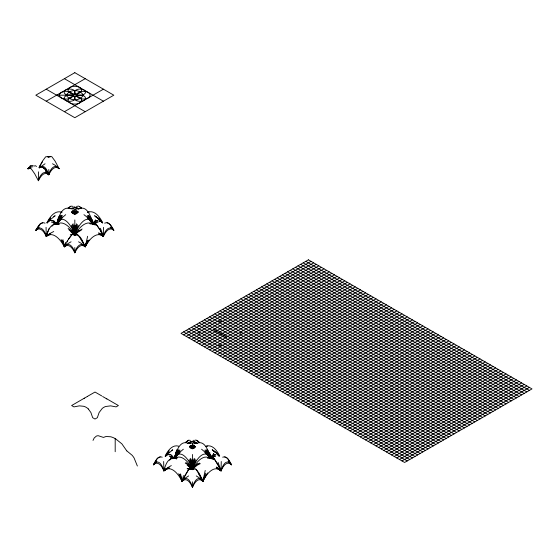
<?xml version="1.0" encoding="UTF-8"?>
<svg xmlns="http://www.w3.org/2000/svg" width="560" height="560" viewBox="0 0 560 560"><rect width="100%" height="100%" fill="white"/><g stroke="black" fill="none" stroke-linecap="round" stroke-linejoin="round"><path stroke-width="0.84" d="M154.434 462.875L153.475 464.814C158.165 460.033 162.183 466.823 163.87 470.813C171.262 464.086 179.144 475.139 182.063 481.32C186.76 476.539 190.778 483.329 192.465 487.326L192.465 481.831M192.465 469.728L192.458 454.482M192.458 444.668L192.458 448.315L194.789 446.838M192.458 443.772L192.458 442.974M74.809 206.99L74.809 206.493M38.913 167.685L42.546 161.021L45.661 156.807L48.776 156.485L48.783 157.64M38.563 171.836L38.395 180.754C40.222 176.911 44.044 170.716 48.79 174.762C50.638 170.933 54.425 164.689 59.185 168.735L55.02 161.014L51.898 156.8L50.855 156.359L47.404 156.933M103.586 227.346L103.418 236.271L98.539 233.758M221.256 461.503L221.053 470.82L216.223 467.936M230.482 462.882L231.441 464.821C226.758 460.033 222.733 466.823 221.053 470.82L214.809 459.508L213.773 458.325L211.176 458.605L213.773 458.325L213.696 459.613L211.386 458.626M75.439 225.169L74.823 234.773L72.219 234.402L71.176 235.347L68.054 239.904L64.414 246.778C61.201 240.772 53.781 230.608 46.228 236.271C44.401 232.435 40.6 226.219 35.854 230.265C37.611 227.234 40.712 220.717 45.045 223.167M192.549 447.181L192.458 448.315L190.316 446.929M193.074 459.718L192.458 469.322L195.181 465.36M71.435 212.114L74.823 213.787L74.935 212.702M71.988 212.233L74.823 213.787L75.096 211.491M192.731 446.04L192.458 448.315L189.987 446.614M181.391 479.801L182.063 481.32C187.271 474.243 191.002 482.307 192.465 487.326C194.145 483.336 198.163 476.532 202.853 481.32L203.357 477.932M61.054 239.512L64.414 246.778C69.174 242.739 72.982 248.934 74.816 252.784C76.643 248.941 80.465 242.732 85.211 246.778L85.729 243.509M192.465 487.326C193.914 482.314 197.659 474.236 202.853 481.32L205.226 470.449M76.594 223.776L74.823 234.773L73.444 234.962M194.229 458.325L192.458 469.322L189.014 459.942M62.181 240.45L64.414 246.778C69.209 240.793 73.738 247.87 74.816 252.784C75.894 247.877 80.43 240.793 85.211 246.778L87.626 236.292M210.868 457.667L211.344 455.497M93.478 222.138L93.016 224.266L95.564 225.057M183.463 475.594L182.063 481.32L178.738 473.711M71.078 241.794L67.998 243.579L64.421 246.778L65.548 242.389M162.232 457.17C157.836 454.979 155.162 461.909 153.475 464.814C158.662 457.73 162.421 465.801 163.87 470.813C165.193 466.025 167.419 457.849 173.698 458.556M50.624 234.234L46.228 236.271C47.628 231.406 50.323 223.44 56.616 224.273L57.743 223.972L58.555 224.511M71.379 211.946L74.823 213.787L75.831 210.784M77.378 224.49L74.823 234.773L72.219 234.451L68.579 239.05M195.013 459.039L192.458 469.322L189.91 459.039M196.266 475.93L199.332 477.862L202.853 481.32L205.723 473.228M58.569 217.035L56.63 224.287L54.04 223.951L51.954 226.212M192.773 447.349L192.458 448.315L190.197 446.712M78.554 241.794L81.634 243.579L85.211 246.778L87.5 240.478M176.631 449.953L174.622 457.17L177.03 449.995M174.776 457.247L176.456 452.837M71.778 211.96L74.823 213.787L75.488 212.023M72.317 212.268L74.823 213.787L75.747 211.435M193.501 468.916L195.58 468.846L196.623 470.008L202.853 481.32L205.415 475.132M46.984 234.157L49.238 228.277M57.68 221.34L56.63 224.287L53.655 223.538M57.204 222.81L56.63 224.287L55.475 223.769M93.016 440.419L94.171 438.032L96.285 436.156A12.775 7.378 60 0 1 98.294 435.729L103.418 437.416L106.071 436.492L110.677 436.772A25.641 14.805 60 0 1 115.605 438.823L121.877 443.856L126.812 450.926M84.175 244.664L85.211 246.778L87.815 240.842M174.832 457.268L175.427 455.756M193.466 445.333L192.458 448.315L189.693 446.509M192.717 468.692C194.425 462.098 203.875 447.146 210.098 457.695M70.273 234.409L72.604 234.22L74.809 234.773C81.109 234.164 82.719 242.466 85.225 246.771C88.382 240.688 95.83 230.713 103.418 236.271C104.489 231.357 109.039 224.28 113.813 230.272C112.049 227.241 108.962 220.724 104.629 223.16M211.001 457.863L213.689 453.453L213.773 454.706L211.169 457.989L213.773 454.706L215.852 454.972L213.773 454.741M174.545 458.164L179.088 449.841M193.382 445.991L192.458 448.315L189.497 446.222M78.274 225.393L74.823 234.773L74.018 234.479M195.909 459.942L192.458 469.322L190.687 458.325M169.232 468.209L166.355 469.091L163.877 470.82L164.906 468.559M195.923 469.511C199.458 472.479 201.012 477.204 202.86 481.334L207.536 472.941M72.681 212.275L74.823 213.787L75.635 212.135M193.249 446.551L192.458 448.315L190.022 446.551M59.402 215.894L56.63 224.287L54.936 223.279M63.028 241.682L64.414 246.778L65.457 244.671M42.616 222.901L40.012 224.105L35.854 230.265C40.628 224.273 45.164 231.371 46.228 236.271L46.746 235.207M174.951 457.317L175.665 455.854M85.225 246.771L89.075 239.974M191.94 469.091L189.343 468.811L188.3 469.994L182.063 481.32L179.858 474.719M184.142 476.945L182.07 481.32L180.194 474.313M46.921 222.845C49.532 217.322 54.852 209.727 61.929 212.289M58.03 221.459L56.63 224.287L53.991 222.565M39.354 166.754L42.651 161.483M165.249 455.826C167.685 450.898 172.333 444.22 178.71 446.18M202.86 481.334C205.716 475.069 213.612 464.233 221.053 470.834C222.488 465.815 226.254 457.723 231.441 464.821C229.761 461.909 227.08 454.979 222.684 457.177M184.66 475.937L188.825 469.378L189.861 468.72L191.422 468.916M72.618 211.876L74.823 213.787L76.79 210.693M67.018 241.717L67.536 240.793M100.1 233.898L103.418 236.271C105.245 232.421 109.06 226.226 113.813 230.272L110.698 225.358L108.612 223.342M154.511 462.889C156.023 460.775 157.185 457.135 160.23 457.086M60.858 215.334L56.63 224.266L53.851 222.551L51.597 222.257M178.493 449.89L174.517 458.178C176.092 452.102 179.732 439.663 188.167 443.331M174.825 457.695C181.048 447.146 190.491 462.098 192.199 468.692M73.227 212.31L74.823 213.787L76.419 211.379M174.636 458.227L179.2 452.417M165.494 455.931L169.232 450.8M193.739 446.152L192.458 448.315L190.393 446.635M72.751 210.959L74.823 213.787L76.916 210.994M175.098 457.373L179.088 452.795M52.528 163.758L55.608 165.536L59.185 168.735C54.404 162.75 49.882 169.848 48.811 174.748C44.002 168.784 39.473 175.833 38.395 180.754L34.755 173.887L31.633 169.372L30.597 168.434L28 168.756L30.597 165.431L33.194 165.438M72.758 210.994L74.844 213.78L76.454 211.596M75.712 233.471L74.83 234.773L73.213 233.842M165.592 455.917L167.51 453.229M174.706 458.185L178.437 453.432L183.344 449.218M61.453 215.292L56.63 224.266L53.662 221.949M175.021 457.604L178.493 453.866M194.054 445.928L192.458 448.315L190.274 446.201M47.978 156.45L49.105 156.758M169.589 460.208L171.15 458.339L173.747 458.591M30.982 168.014L28 168.756L29.162 167.328M194.012 445.914L192.458 448.315L190.085 445.97M47.222 222.922L50.407 219.086M59.339 220.57L56.63 224.266L53.62 221.13M211.19 458.01L212.415 456.568M194.544 445.312L192.458 448.315L190.386 445.277L192.458 448.308L194.446 446.971M47.194 222.698C48.398 220.892 50.932 219.695 52.99 220.738M49.931 218.988L47.096 222.894L50.638 217.798M165.158 456.512C166.299 454.825 168.763 453.733 170.625 454.881M153.475 464.814L156.856 461.272M62.44 215.6L56.63 224.266L55.468 222.845M180.075 450.149L174.615 458.185L179.2 451.71M95.557 219.814L93.016 224.266L91.623 223.748L90.629 224.056M185.703 442.379L188.3 440.559M61.558 217.154L56.63 224.266L54.047 220.955L51.457 220.955M166.901 454.615L169.134 452.081M74.487 234.787L76.895 234.395L77.938 234.836L82.614 241.717M68.061 208.208L70.651 206.416M94.178 222.838L93.016 224.273L91.147 223.272M166.6 455.476L167.412 454.566M163.667 461.503L163.87 470.813L165.767 468.79M35.854 230.265L39.305 226.996M48.594 221.571L50.666 219.457M61.565 217.868L56.63 224.266L58.814 223.51M165.753 456.225L166.124 455.847M29.162 168.245L28 168.756L30.982 166.425M46.067 227.353L46.228 236.271L48.153 234.416M59.934 219.961L62.44 217.644M185.871 442.183L188.538 440.16L190.4 440.391M211.316 458.066L214.41 455.763M168.665 453.264L172.718 449.764L171.339 450.744M169.127 467.397L163.877 470.82L167.503 468.181M39.242 167.888L45.052 163.765M68.285 208.054L70.924 206.115L73.178 206.388M193.599 468.146L197.407 465.08L200.298 463.645M163.877 470.82L167.405 467.852L171.304 465.591M51.093 219.044L55.146 215.719L53.76 216.678M79.114 230.272L74.83 234.773L70.889 231.84M197.841 463.505L193.438 468.048L196.945 464.737L199.64 463.071M180.075 452.2L174.615 458.304L176.057 457.443M50.393 233.702L46.228 236.271L49.812 233.569L53.732 231.518M61.453 218.239L59.304 220.262L56.63 224.266C63.84 219.422 71.568 229.005 74.809 234.773L76.188 234.962M30.653 167.426L28 168.756L30.793 167.027L33.04 166.74M46.228 236.271L49.917 233.968M57.19 223.811L56.616 224.273C58.583 218.183 61.047 206.626 69.531 208.25M28 168.756L29.701 167.517M60.858 219.317L56.63 224.266L57.848 223.58L59.395 224.322M174.825 458.255L175.945 457.772L177.023 458.283M39.375 167.874C44.401 163.114 47.467 170.765 48.811 174.748L48.804 169.484M174.944 458.206C182.252 453.656 189.539 463.484 192.451 469.322L188.664 464.17M73.234 211.379L74.823 213.759L78.274 211.953M72.863 210.693L74.823 213.759L75.705 213.122M65.709 214.669L60.802 218.883L56.63 224.266C62.524 210.868 72.947 227.962 74.823 234.773L75.614 234.479M166.488 455.525L166.859 455.259M74.046 212.135L74.844 213.78L78.162 211.855M194.544 446.747L192.458 448.315L190.869 445.928M39.613 167.65C43.953 165.207 47.012 171.745 48.811 174.748L45.339 171.486M190.729 469.441L191.828 469.028M174.769 458.374L175.301 458.031M73.906 211.435L74.823 213.759L77.959 212.142M211.449 458.199L213.241 457.254M207.753 458.451L208.768 458.003L210.217 458.451M74.522 212.877L74.844 213.78L77.224 212.471M96.005 221.942L93.016 224.273C85.82 219.422 78.078 229.047 74.83 234.773L72.667 233.03M84.364 398.167L71.624 405.545L73.955 406.889L79.366 405.86L83.72 406.294A15.827 12.908 -63.5 0 1 88.305 408.926M46.221 101.192L85.218 78.68M64.414 111.699L103.418 89.187M183.617 334.873L311.01 261.324M186.221 336.378L313.614 262.829M188.818 337.876L316.211 264.327M191.422 339.381L318.815 265.825M194.019 340.879L321.412 267.33M196.623 342.377L324.009 268.828M199.22 343.882L326.613 270.333M201.817 345.38L329.21 271.831M204.421 346.885L331.814 273.336M207.018 348.383L334.411 274.834M209.622 349.888L337.008 276.332M212.219 351.386L339.612 277.837M214.816 352.884L342.209 279.335M217.42 354.389L344.813 280.84M220.017 355.887L347.41 282.338M222.621 357.392L350.014 283.843M225.218 358.89L352.611 285.341M227.815 360.395L355.208 286.839M230.419 361.893L357.812 288.344M233.016 363.391L360.409 289.842M235.62 364.896L363.013 291.347M238.217 366.394L365.61 292.845M240.814 367.899L368.207 294.35M243.418 369.397L370.811 295.848M246.015 370.902L373.408 297.346M248.619 372.4L376.012 298.851M251.216 373.898L378.609 300.349M253.813 375.403L381.206 301.854M256.417 376.901L383.81 303.352M259.014 378.406L386.407 304.857M261.618 379.904L389.011 306.355M264.215 381.409L391.608 307.86M266.812 382.907L394.205 309.358M269.416 384.405L396.809 310.856M272.013 385.91L399.406 312.361M274.617 387.408L402.01 313.859M277.214 388.913L404.607 315.364M279.818 390.411L407.204 316.862M282.415 391.916L409.808 318.367M285.012 393.414L412.405 319.865M287.616 394.912L415.009 321.363M290.213 396.417L417.606 322.868M292.817 397.915L420.21 324.366M295.414 399.42L422.807 325.871M298.011 400.918L425.404 327.369M300.615 402.423L428.008 328.874M303.212 403.921L430.605 330.372M305.816 405.419L433.209 331.87M308.413 406.924L435.806 333.375M311.01 408.422L438.403 334.873M313.614 409.927L441.007 336.378M316.211 411.425L443.604 337.876M318.815 412.93L446.208 339.381M321.412 414.428L448.805 340.879M324.009 415.926L451.402 342.377M326.613 417.431L454.006 343.882M329.21 418.929L456.603 345.38M331.814 420.434L459.207 346.885M334.411 421.932L461.804 348.383M337.008 423.437L464.401 349.888M339.612 424.935L467.005 351.386M342.209 426.433L469.602 352.884M344.813 427.938L472.206 354.389M347.41 429.436L474.803 355.887M350.014 430.941L477.4 357.392M352.611 432.439L480.004 358.89M355.208 433.944L482.601 360.395M357.812 435.442L485.205 361.893M360.409 436.94L487.802 363.391M363.013 438.445L490.399 364.896M365.61 439.943L493.003 366.394M368.207 441.448L495.6 367.899M370.811 442.946L498.204 369.397M373.408 444.451L500.801 370.902M376.012 445.949L503.405 372.4M378.609 447.447L506.002 373.898M381.206 448.952L508.599 375.403M383.81 450.45L511.203 376.901M386.407 451.955L513.8 378.406M389.011 453.453L516.404 379.904M391.608 454.958L519.001 381.409M394.205 456.456L521.598 382.907M396.809 457.954L524.202 384.405M399.406 459.459L526.799 385.91M402.01 460.957L529.403 387.408M194.901 446.579L192.458 448.315L191.184 446.152M87.794 396.186L95.011 392.042L101.717 395.899M195.181 446.404L192.458 448.315L191.674 446.551M187.579 443.268L188.657 442.68M78.274 209.265C87.199 204.036 91.399 217.861 93.023 224.266L95.62 223.888L96.663 224.84L99.778 229.397L103.418 236.271L99.351 233.583M209.671 458.423C210.952 458.066 207.998 456.946 207.347 457.723M196.756 443.331C205.226 439.649 208.74 452.116 210.469 458.143L206.43 449.89M188.657 475.93L185.591 477.862L182.07 481.32L180.586 473.886M76.44 206.388L78.701 206.108L81.354 208.04M94.724 223.265L93.016 224.273L91.532 223.342L89.705 223.72M211.19 458.458L212.415 457.961M48.573 156.611L49.574 156.45M95.676 222.558L93.016 224.273L92.309 224.014M81.312 230.146L78.526 231.693L74.83 234.773L68.852 229.74M82.138 228.998L78.169 231.441L74.83 234.773L71.764 231.231L68.124 228.452M192.85 469.049L193.669 468.783M194.523 440.391C196.301 439.355 198.156 441.063 199.22 442.379M211.316 458.423L213.584 457.765M195.643 443.184L194.649 443.625L196.322 443.009M214.235 456.456L211.449 458.094L213.381 456.848L215.628 456.351M71.281 208.53L72.219 208.159L70.924 208.691L73.381 207.956M93.485 223.986L93.023 224.273L87.822 217.84M94.178 223.762L93.016 224.273L89.712 219.961L87.213 217.644M48.776 156.744L50.155 156.933M87.689 212.233C94.78 209.664 100.072 217.329 102.725 222.824M71.211 208.565L74.823 207.641L78.729 208.684M87.437 212.45L89.075 212.037M169.071 454.972L171.15 454.741L173.747 457.989M194.992 442.204L193.879 441.854L196.056 442.575L192.458 441.644L188.867 442.575L192.458 441.644L196.119 442.589L193.928 441.952L195.244 442.323M206.171 446.138C212.569 444.192 217.189 450.919 219.66 455.833M189.679 442.323L190.995 441.952L189.924 442.204M74.823 210.826L72.884 211.372L71.834 212.548L72.884 213.605L74.823 214.277L76.762 213.605L77.819 212.548L76.762 211.372L74.823 210.826L74.823 213.759L73.822 210.784M205.835 446.418L207.529 446.096M175.861 457.793L177.065 457.702M174.986 458.269L176.624 459.004M195.097 443.45L192.458 444.192M193.06 440.391L193.655 440.342M193.459 469.007L194.019 468.972M96.005 223.524L93.016 224.273L88.088 217.868M75.019 234.64L71.974 231.063M224.686 457.086C227.731 457.142 228.9 460.782 230.412 462.896M98.063 222.25L95.809 222.537L93.016 224.273L88.795 219.317M170.513 457.765L173.607 458.416M68.796 208.467L73.766 209.069M56.616 95.186L72.975 95.186M217.42 321.363L222.621 321.363M217.42 345.38L222.621 345.38M80.857 208.467L78.687 208.46L74.823 209.643M189.343 468.811L187.138 468.783L189.504 468.419L191.751 468.972M107.058 222.901L108.094 223.013M193.095 469.028L193.802 469.182M189.826 443.45L191.401 443.625M169.288 456.351L171.542 456.848L173.446 458.052M196.623 440.559L199.052 442.183M191.254 468.783L192.073 469.049M61.068 212.149L61.796 212.296M74.823 207.641L78.442 208.558M170.681 456.974L173.467 458.199M209.636 458.059L210.336 458.437M208.11 457.352L210.063 458.318M78.372 208.523L76.209 207.837L78.666 208.656M172.508 457.954L173.726 458.458M188.594 443.009L190.274 443.625L189.273 443.184M34.237 165.823L34.755 166.082M190.078 467.775L191.723 468.72M196.266 442.68L197.337 443.268M185.255 463.099L187.915 464.772L191.408 468.076M217.042 467.824L221.053 470.834L218.533 465.752M64.414 78.68L103.418 101.192M46.221 89.187L85.218 111.699M305.816 261.324L529.403 390.411M303.212 262.829L526.799 391.916M300.615 264.327L524.202 393.414M298.011 265.825L521.598 394.912M295.414 267.33L519.001 396.417M292.817 268.828L516.404 397.915M290.213 270.333L513.8 399.42M287.616 271.831L511.203 400.918M285.012 273.336L508.599 402.423M282.415 274.834L506.002 403.921M279.818 276.332L503.405 405.419M277.214 277.837L500.801 406.924M274.617 279.335L498.204 408.422M272.013 280.84L495.6 409.927M269.416 282.338L493.003 411.425M266.812 283.843L490.399 412.93M264.215 285.341L487.802 414.428M261.618 286.839L485.205 415.926M259.014 288.344L482.601 417.431M256.417 289.842L480.004 418.929M253.813 291.347L477.4 420.434M251.216 292.845L474.803 421.932M248.619 294.35L472.206 423.437M246.015 295.848L469.602 424.935M243.418 297.346L467.005 426.433M240.814 298.851L464.401 427.938M238.217 300.349L461.804 429.436M235.62 301.854L459.207 430.941M233.016 303.352L456.603 432.439M230.419 304.857L454.006 433.944M227.815 306.355L451.402 435.442M225.218 307.86L448.805 436.94M222.621 309.358L446.208 438.445M220.017 310.856L443.604 439.943M217.42 312.361L441.007 441.448M214.816 313.859L438.403 442.946M212.219 315.364L435.806 444.451M209.622 316.862L433.209 445.949M207.018 318.367L430.605 447.447M204.421 319.865L428.008 448.952M201.817 321.363L425.404 450.45M213.521 329.623L226.52 337.127M199.22 322.868L422.807 451.955M196.623 324.366L420.21 453.453M194.019 325.871L417.606 454.958M191.422 327.369L415.009 456.456M188.818 328.874L412.405 457.954M186.221 330.372L409.808 459.459M183.617 331.87L407.204 460.957M187.194 465.297L191.254 468.167M106.295 398.545L118.398 405.545L116.06 406.889L110.649 405.86L105.651 406.497A15.708 12.81 63.9 0 0 102.221 408.471L99.12 412.524L97.342 417.697L95.011 419.048L92.673 417.697L90.895 412.524L88.298 408.933M35.399 165.676L36.512 166.502M171.682 456.883L173.467 458.094M216.594 467.481L221.053 470.834L218.974 466.466M126.966 451.017L132.083 455.238A12.775 7.378 60 0 1 134.099 457.982L137.368 466.025M98.637 232.743L103.418 236.271L101.416 232.386M79.492 206.507L81.578 208.194M204.848 450.149L210.546 458.472M171.332 456.211L173.607 458.059M216.328 466.984L221.053 470.834L220.297 470.134M189.224 466.592L191.457 468.314M185.899 462.511L188.37 464.415L191.527 467.999M83.944 214.669L87.304 217.322M201.579 449.218L206.486 453.432L210.308 458.304M209.986 458.22C202.692 453.635 195.398 463.533 192.465 469.343L191.849 459.718M206.43 453.866L209.902 457.604M110.355 226.996L113.813 230.272M215.943 452.69L212.261 449.785L215.943 452.69L213.619 450.793L215.026 452.018M88.2 218.239L90.349 220.262L93.023 224.266L95.095 223.888L96.138 224.329L99.778 229.397M205.835 452.795L209.825 457.373M188.937 465.92L191.359 468.104M99.225 219.38L95.977 216.734L101.101 221.536M204.848 452.2L207.347 454.51M228.067 461.279L231.441 464.821M213.773 458.346L217.938 464.485M205.723 452.417L210.287 458.227M171.892 455.889L173.705 458.003L172.508 456.561M216.321 453.257L218.365 455.469M216.587 453.299L218.904 455.959M98.532 217.875L102.508 222.894M100.093 220.283L101.241 221.564M101.409 221.683L101.948 222.292M218.526 455.35L219.079 455.98M99.344 218.995L102.466 222.873M88.088 217.154L93.023 224.266L95.613 220.892L98.217 220.948L95.613 220.941L93.016 224.266L87.213 215.6M216.216 452.074L219.233 455.973M205.723 451.71L210.287 458.178M92.813 223.881L93.023 224.273L92.806 221.403M217.035 453.25L219.142 455.931M207.949 455.119L210.217 458.185M80.948 239.512L84.252 244.776M198.632 473.599L201.908 479.178M88.2 215.292L93.023 224.266L92.302 219.478M205.835 449.841L210.378 458.164M191.576 467.957L192.451 469.322M88.795 215.334L93.023 224.266C87.129 210.868 76.706 227.962 74.823 234.773L71.379 225.393M100.814 231.21L101.332 232.162M207.347 450.128L210.21 457.219L207.746 450.107M102.375 234.157L103.418 236.271M92.337 222.831L93.016 224.266L90.629 217.168M73.836 211.232L74.186 212.023M191.541 445.991L192.458 448.315L192.458 447.174M90.951 218.449L93.016 224.266L92.421 222.803M191.457 445.333L192.458 448.315L192.367 447.181M100.415 228.27L102.655 234.15M218.057 462.392L220.29 468.566M192.15 447.349L192.458 448.315L192.031 445.13M72.268 224.49L74.823 234.773L74.823 219.933M209.636 453.971L210.336 457.149M62.923 239.631L64.414 246.778M73.052 223.776L74.823 234.773L74.214 225.169M209.664 452.319L210.434 457.093M74.55 211.491L74.823 213.759L74.837 212.597M74.746 212.702L74.844 213.78M210.322 454.405L210.539 457.296M74.83 208.845L74.837 209.538M240.814 331.87L240.814 334.873M199.22 331.87L199.22 334.873M115.192 438.592L115.192 451.724M74.816 234.57L74.816 235.669M74.816 247.52L74.816 252.784M102.606 396.48A15.827 0.469 31.1 0 1 106.855 398.944M84.147 398.321A15.708 0.511 -31.3 0 1 87.5 396.382M83.398 95.186C79.695 101.409 69.923 101.367 66.199 95.186C69.923 89.005 79.695 88.963 83.398 95.186M190.526 445.921L189.469 447.104L190.526 448.161L192.458 448.826L194.397 448.161L195.454 447.104L194.397 445.921L192.458 445.375L190.526 445.921M74.816 72.674L35.819 95.186L74.816 117.705L113.813 95.186L74.816 72.674M308.413 259.826L181.02 333.375L404.607 462.462L532 388.913L308.413 259.826M42.56 167.398L42.035 167.384L43.078 167.496L45.164 169.19L48.79 174.762L45.157 169.19L42.56 167.398M99.778 221.592L99.253 221.34L99.778 221.592M95.935 216.706L94.57 215.712L98.308 218.589L95.935 216.706M76.923 100.828A5.516 3.185 0 0 0 85.519 98.42A5.516 3.185 0 0 0 77.609 95.326A5.516 3.185 0 0 0 76.923 100.828M73.787 96.068A1.841 1.064 0 0 0 76.65 95.263A1.841 1.064 0 0 0 74.011 94.234A1.841 1.064 0 0 0 73.787 96.068M77.259 94.948A5.516 3.185 0 0 0 85.533 92.19A5.516 3.185 0 0 0 77.259 89.432A5.516 3.185 0 0 0 77.259 94.948M66.528 100.828A5.516 3.185 0 0 0 75.117 98.42A5.516 3.185 0 0 0 67.207 95.326A5.516 3.185 0 0 0 66.528 100.828M66.528 94.822A5.516 3.185 0 0 0 75.117 92.414A5.516 3.185 0 0 0 67.207 89.32A5.516 3.185 0 0 0 66.528 94.822M71.008 103.425A6.797 3.927 0 0 0 81.599 100.457A6.797 3.927 0 0 0 71.848 96.642A6.797 3.927 0 0 0 71.008 103.425M62.398 98.434A6.783 3.913 0 0 0 72.961 95.466A6.783 3.913 0 0 0 63.238 91.665A6.783 3.913 0 0 0 62.398 98.434M71.001 93.45A6.804 3.927 0 0 0 81.606 90.475A6.804 3.927 0 0 0 71.841 86.66A6.804 3.927 0 0 0 71.001 93.45M79.618 98.413A6.748 3.892 0 0 0 90.125 95.466A6.748 3.892 0 0 0 80.451 91.686A6.748 3.892 0 0 0 79.618 98.413"/></g></svg>
